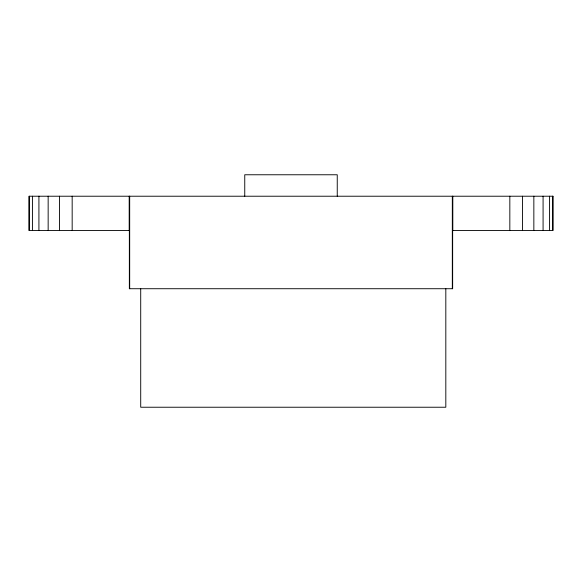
<?xml version="1.0" encoding="UTF-8"?>
<svg xmlns="http://www.w3.org/2000/svg" width="582" height="582" viewBox="0 0 582 582"><rect width="100%" height="100%" fill="white"/><g stroke="black" fill="none" stroke-linecap="round" stroke-linejoin="round"><path stroke-width="0.87" d="M552.82 196.221L552.82 230.537M549.575 196.221L549.575 230.537M543.079 196.221L543.079 230.537M533.847 196.221L533.847 230.537M522.505 196.221L522.505 230.537M509.832 196.221L509.832 230.537M452.811 196.221L452.811 230.537M452.316 196.221L452.316 288.723M445.819 288.723L445.819 407.233L140.713 407.233L140.713 288.723M337.247 196.221L337.247 174.767L244.753 174.767L244.753 196.221M129.684 196.221L129.684 288.723M129.189 196.221L129.189 230.537M72.168 196.221L72.168 230.537M59.495 196.221L59.495 230.537M48.153 196.221L48.153 230.537M38.921 196.221L38.921 230.537M32.425 196.221L32.425 230.537M29.18 196.221L29.18 230.537M552.9 196.221L29.1 196.221L29.1 230.537L129.35 230.537L129.35 288.723L452.651 288.723L452.651 230.537L552.9 230.537L552.9 196.221"/></g></svg>
